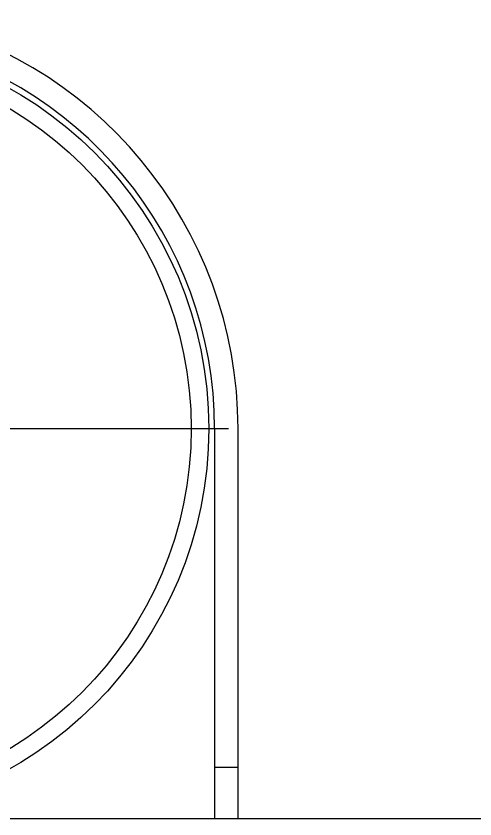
# Model space of a CAD drawing. Extents: x 4995099 to 5303443, y 4627657 to 4889583.
# Drawn here: x 5064344 to 5064881, y 4736463 to 4737402 of the extents above; entities that cross this region are included whole.
import ezdxf

# ---------------------------------------------------------------- set-up
doc = ezdxf.new("R2010")
doc.units = 0
doc.header["$LTSCALE"] = 1000
doc.header["$MEASUREMENT"] = 0
doc.linetypes.add('CENTER', pattern=[50.8, 31.75, -6.35, 6.35, -6.35])
doc.layers.get('0').update_dxf_attribs({"color": 4, "linetype": 'CONTINUOUS'})

msp = doc.modelspace()

# ---------------------------------------------------------------- linework, layer by layer
at = {"color": 0, "linetype": 'CENTER'}
msp.add_line((5063633.8, 4736919.6), (5064592.82, 4736919.6), dxfattribs=at)
at = {"linetype": 'Continuous'}
for p, q in [((5064576.62, 4736919.6), (5064576.62, 4736463.14)), ((5064604.02, 4736463.14), (5064604.02, 4736919.6)), ((5064576.62, 4736523.85), (5064604.02, 4736523.85))]:
    msp.add_line(p, q, dxfattribs=at)
msp.add_line((5069087.44, 4736463.14), (5062154.19, 4736463.14))
for radius in [456.46, 435.92]:
    msp.add_circle((5064113.31, 4736919.6), radius, dxfattribs=at)
for radius in [490.71, 463.31]:
    msp.add_arc((5064113.31, 4736919.6), radius, 0, 79.438, dxfattribs=at)

doc.saveas('drawing.dxf')
